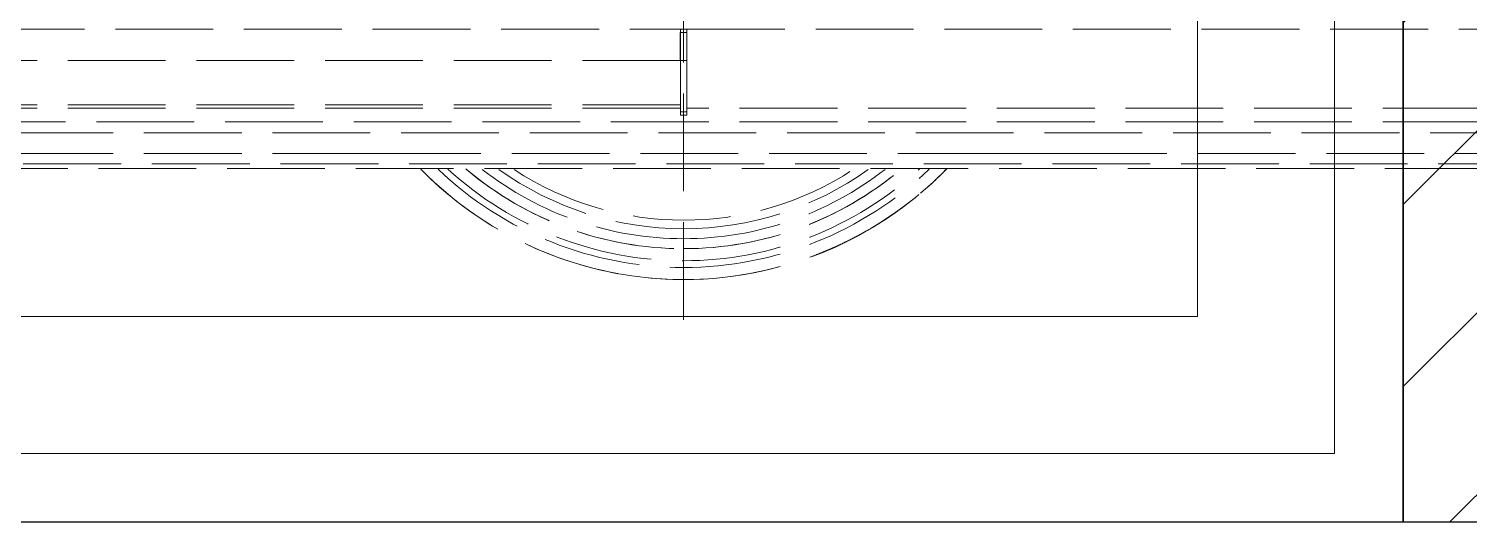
# Model space of a CAD drawing. Header units: inches. Extents: x 258415 to 640093, y 441672 to 945769.
# Drawn here: x 311934.7 to 312144.6, y 467714.1 to 467786 of the extents above; entities that cross this region are included whole.
import ezdxf

# ---------------------------------------------------------------- set-up
doc = ezdxf.new("R2010")
doc.units = ezdxf.units.IN
doc.header["$MEASUREMENT"] = 0
doc.linetypes.add('AM_DIN_F_W050', pattern=[6.25, 4.75, -1.5])
doc.layers.add('CQ Marble', color=6, linetype='Continuous', lineweight=0)
for name, color, linetype in [('CQ SANITARY WARES', 212, 'Continuous'), ('CQ Wall plan', 3, 'Continuous'), ('grab bar', 7, 'Continuous'), ('SANITARY WARES', 212, 'Continuous'), ('xref grd floor$2$CQ Wall hatch_CHB', 8, 'Continuous')]:
    doc.layers.add(name, color=color, linetype=linetype)

# ---------------------------------------------------------------- blocks, each defined once
blk = doc.blocks.new('ff-12 wall plan')
at = {"layer": 'xref grd floor$2$CQ Wall hatch_CHB'}
h = blk.add_hatch(dxfattribs=at)
h.set_pattern_fill('ANSI31,_O', color=8, scale=150)
h.set_pattern_definition([(45, (0, 0), (-13.25825215, 13.25825215), [])])
h.paths.add_polyline_path([(310981.99, 467914.11), (311282.49, 467914.11), (311282.49, 467714.09), (310981.99, 467714.09)])
h.paths.add_polyline_path([(312135.01, 467914.09), (312435.44, 467914.09), (312435.44, 467714.09), (312135.01, 467714.09)])
at = {"layer": 'CQ Wall plan', "elevation": 0}
blk.add_lwpolyline([(312435.44, 467914.11), (312135.01, 467914.11), (312135.01, 467714.09), (311307.99, 467714.09), (311282.49, 467714.09), (311282.49, 467914.11), (310981.99, 467914.11)], dxfattribs=at)
blk.add_lwpolyline([(312135.01, 467914.09), (312435.44, 467914.09), (312435.44, 467714.09), (312135.01, 467714.09)], close=True, dxfattribs=at)
blk = doc.blocks.new('ff-12 marble')
at = {"layer": 'CQ Marble', "elevation": 0}
for points in [[(312405.44, 469434.09), (312405.44, 467944.11), (312105.01, 467944.11), (312105.01, 467744.09), (311312.49, 467744.09), (311312.49, 467944.11), (311011.99, 467944.11), (311011.99, 469644.09), (310851.99, 469644.09), (310851.99, 467944.11)], [(312425.44, 469439.09), (312425.44, 467924.11), (312125.01, 467924.11), (312125.01, 467724.09), (311292.49, 467724.09), (311292.49, 467924.11), (310991.99, 467924.11), (310991.99, 469624.09), (310871.99, 469624.09), (310871.99, 467944.11)]]:
    blk.add_lwpolyline(points, dxfattribs=at)
blk = doc.blocks.new('tece profil_9300080 top')
at = {"layer": 'SANITARY WARES', "color": 8, "linetype": 'AM_DIN_F_W050', "lineweight": 0, "ltscale": 3}
for p, q in [((334710.82, 481333.01), (334710.82, 481147.49)), ((334675.5, 481313.87), (334675.5, 481313.87)), ((334519.35, 481310.98), (334902.29, 481310.98)), ((334519.35, 481310.98), (334902.29, 481310.98)), ((334519.35, 481310.98), (334902.29, 481310.98)), ((334654.62, 481308.78), (334519.66, 481308.78)), ((334900.82, 481310.28), (334520.82, 481310.28)), ((334655.02, 481308.78), (334654.62, 481308.78)), ((334666.62, 481308.78), (334655.02, 481308.78)), ((334667.02, 481308.78), (334666.62, 481308.78)), ((334754.62, 481308.78), (334667.02, 481308.78)), ((334755.02, 481308.78), (334754.62, 481308.78)), ((334766.62, 481308.78), (334755.02, 481308.78)), ((334767.02, 481308.78), (334766.62, 481308.78)), ((334901.99, 481308.78), (334767.02, 481308.78)), ((334901.99, 481305.78), (334519.66, 481305.78)), ((334519.66, 481304.16), (334901.99, 481304.16)), ((334519.66, 481302.16), (334710.32, 481302.16)), ((334710.35, 481303.17), (334710.35, 481302.7)), ((334710.35, 481303.17), (334711.29, 481303.17)), ((334710.35, 481302.7), (334710.35, 481295.2)), ((334711.29, 481302.7), (334710.35, 481302.7)), ((334711.29, 481303.17), (334711.29, 481302.7)), ((334711.29, 481302.7), (334711.29, 481295.2)), ((334711.32, 481302.16), (334901.99, 481302.16)), ((334711.32, 481301.7), (334901.58, 481301.7)), ((334710.35, 481295.2), (334710.35, 481291.13)), ((334711.29, 481295.2), (334710.35, 481295.2)), ((334711.29, 481295.2), (334711.29, 481291.13)), ((334711.32, 481295.2), (334711.29, 481295.2)), ((334711.32, 481291.13), (334711.32, 481295.2)), ((334711.32, 481295.2), (334901.58, 481295.2)), ((334710.32, 481290.63), (334515.49, 481290.63)), ((334710.35, 481291.13), (334711.29, 481291.13)), ((334710.35, 481290.63), (334711.29, 481290.63)), ((334711.28, 481291.13), (334711.29, 481290.63)), ((334906.15, 481290.63), (334711.32, 481290.63))]:
    blk.add_line(p, q, dxfattribs=at)
for centre, radius, start, end in [((334710.82, 481273.49), 53.65, 90, 131.179), ((334710.82, 481273.49), 53.65, 90, 114.5124), ((334710.82, 481273.49), 53.65, 76.3719, 90), ((334710.82, 481273.49), 53.65, 44.4709, 90), ((334710.82, 481273.49), 51.89, 90, 133.6103), ((334710.82, 481273.49), 51.89, 46.3905, 90), ((334710.82, 481273.49), 53.65, 44.4707, 76.3719), ((334710.82, 481273.49), 50.91, 90, 132.4734), ((334710.82, 481273.49), 50.91, 47.528, 90), ((334710.82, 481273.49), 53.65, 114.5124, 135.5294), ((334710.82, 481273.49), 49.15, 90, 130.2396), ((334710.82, 481273.49), 49.15, 90, 130.1089), ((334710.82, 481273.49), 47.7, 90, 127.9914), ((334710.82, 481273.49), 53.65, 114.5141, 121.1335), ((334710.82, 481273.49), 49.15, 49.891, 90), ((334710.82, 481273.49), 49.15, 49.7582, 90), ((334710.82, 481273.49), 47.7, 52.0086, 90), ((334710.43, 481274.13), 52.91, 121.1229, 122.7134), ((334710.82, 481273.49), 46.25, 90, 125.5873), ((334710.82, 481273.49), 46.25, 54.4124, 90), ((334710.82, 481273.49), 45, 56.7148, 123.2852), ((334710.82, 481273.49), 53.65, 131.1795, 135.6696), ((334710.82, 481273.49), 53.65, 131.1795, 135.6702), ((334710.82, 481273.49), 53.65, 131.179, 135.5288)]:
    blk.add_arc(centre, radius, start, end, dxfattribs=at)
for start_param, end_param in [(1.57077, 2.091385), (-4.191801, -3.150346)]:
    blk.add_ellipse((334710.36, 481291.13), major_axis=(0, 0.5), ratio=0.026186, start_param=start_param, end_param=end_param, dxfattribs=at)
for points, knots in [([(334683.08, 481319.42), (334683.55, 481319.7), (334684.45, 481320.22), (334685.66, 481320.89), (334686.76, 481321.45), (334687.74, 481321.93), (334688.62, 481322.34), (334689.4, 481322.69), (334690.1, 481322.98), (334690.72, 481323.24), (334691.2, 481323.43), (334691.51, 481323.55), (334691.61, 481323.59), (334691.5, 481323.54), (334691.21, 481323.43), (334690.77, 481323.26), (334690.2, 481323.03), (334689.52, 481322.74), (334688.95, 481322.49), (334688.63, 481322.34), (334688.56, 481322.31)], [0, 0, 0, 0, 0.057945, 0.115889, 0.173834, 0.231778, 0.289723, 0.347667, 0.405612, 0.463556, 0.521501, 0.579445, 0.63739, 0.695334, 0.753279, 0.811223, 0.869168, 0.927113, 0.985057, 1, 1, 1, 1]), ([(334681.84, 481318.64), (334681.47, 481318.4), (334680.7, 481317.9), (334679.64, 481317.16), (334678.72, 481316.49), (334678.02, 481315.95), (334677.5, 481315.55), (334677.2, 481315.3), (334677.11, 481315.23), (334677.24, 481315.33), (334677.6, 481315.62), (334678.15, 481316.05), (334678.9, 481316.62), (334679.82, 481317.29), (334680.86, 481318.01), (334681.98, 481318.74), (334682.71, 481319.2), (334683.08, 481319.42)], [0, 0, 0, 0, 0.062859, 0.129798, 0.196736, 0.263675, 0.330613, 0.397552, 0.464491, 0.531429, 0.598368, 0.665307, 0.732245, 0.799184, 0.866123, 0.933061, 1, 1, 1, 1])]:
    blk.add_open_spline(points, degree=3, knots=knots, dxfattribs=at)

msp = doc.modelspace()

# ---------------------------------------------------------------- block references
at = {"layer": 'CQ SANITARY WARES', "rotation": 180}
msp.add_blockref('tece profil_9300080 top', (646740.941, 949076.6, 0), dxfattribs=at)
at = {"layer": 'CQ Wall plan'}
msp.add_blockref('ff-12 wall plan', (0, 0), dxfattribs=at)
at = {"layer": 'grab bar'}
msp.add_blockref('ff-12 marble', (0, 0), dxfattribs=at)

doc.saveas('drawing.dxf')
